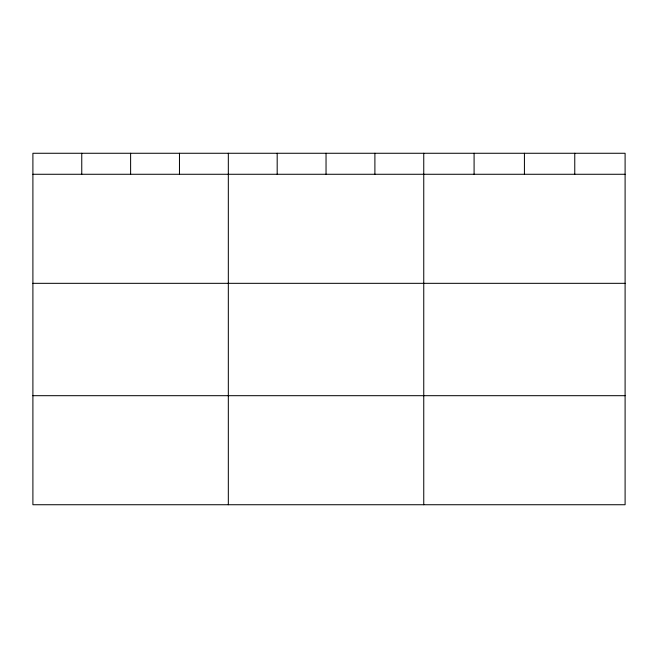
<?xml version="1.0" encoding="UTF-8"?>
<svg xmlns="http://www.w3.org/2000/svg" width="658" height="658" viewBox="0 0 658 658"><rect width="100%" height="100%" fill="white"/><g stroke="black" fill="none" stroke-linecap="round" stroke-linejoin="round"><path stroke-width="0.99" d="M625.1 283.327L625.1 153.265L32.9 153.265L32.9 504.735L625.1 504.735L625.1 283.327L32.9 283.327M32.9 174.271L625.1 174.271M32.9 395.688L625.1 395.688M574.763 153.265L574.763 174.271M524.426 153.265L524.426 174.271M474.089 153.265L474.089 174.271M423.752 153.265L423.752 504.735M374.896 153.265L374.896 174.271M326.039 153.265L326.039 174.271M277.183 153.265L277.183 174.271M228.326 153.265L228.326 504.735M179.469 153.265L179.469 174.271M130.613 153.265L130.613 174.271M81.757 153.265L81.757 174.271"/></g></svg>
